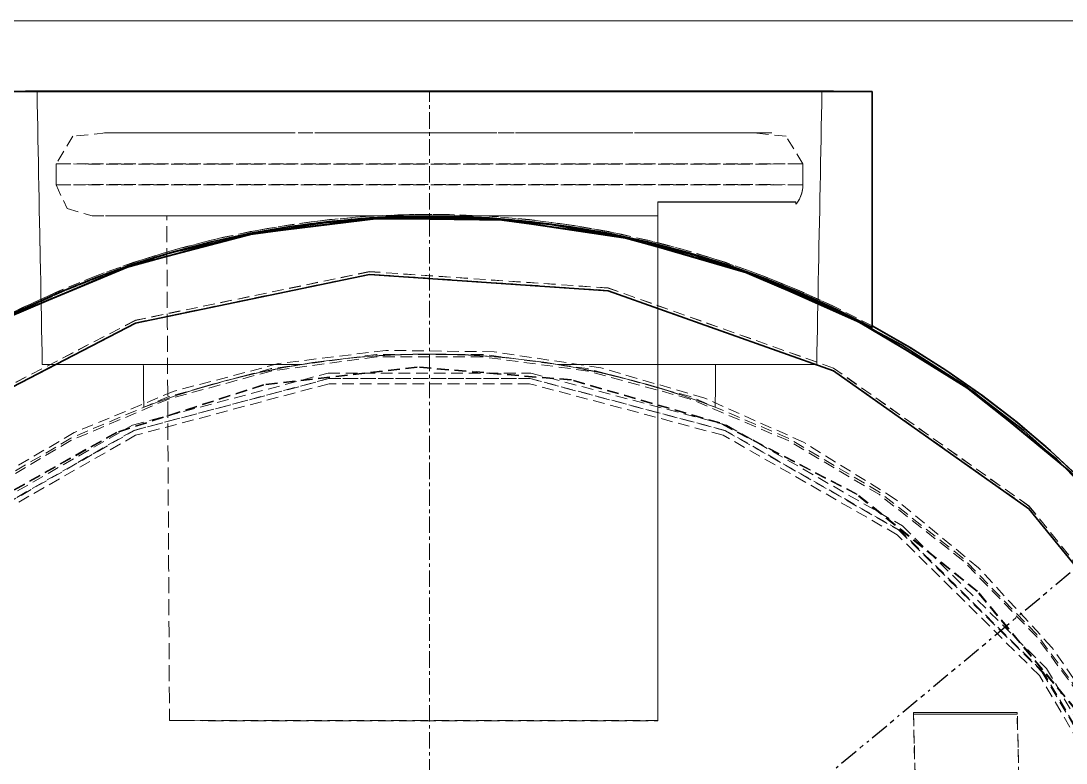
# Model space of a CAD drawing. Header units: millimetres. Extents: x 10 to 410, y 10 to 287.
# Drawn here: x 314.56 to 359.17, y 126.33 to 158 of the extents above; entities that cross this region are included whole.
import ezdxf

# ---------------------------------------------------------------- set-up
doc = ezdxf.new("R2010")
doc.units = ezdxf.units.MM
for name, pattern in [('CENTER', [1.15, 0.7, -0.15, 0.15, -0.15]), ('DASHDOT', [1.7, 0.8, -0.2, 0.2, -0.2, 0.1, -0.2]), ('DASHED', [0.75, 0.5, -0.25])]:
    doc.linetypes.add(name, pattern=pattern)
for name, color, linetype, lineweight in [('CENTER', 4, 'CENTER', 13), ('HARNESS', 5, 'DASHDOT', 25), ('HIDDEN', 8, 'DASHED', 18), ('NOTES', 7, 'CONTINUOUS', 18), ('VISIBLE', 7, 'CONTINUOUS', 35)]:
    doc.layers.add(name, color=color, linetype=linetype, lineweight=lineweight)

msp = doc.modelspace()

# ---------------------------------------------------------------- linework, layer by layer
at = {"layer": 'CENTER'}
msp.add_line((332, 66), (332, 155), dxfattribs=at)
at = {"layer": 'HARNESS'}
msp.add_lwpolyline([(270, 80), (290, 110), (330, 110), (360, 135), (394, 135)], dxfattribs=at)
at = {"layer": 'HIDDEN'}
for points in [[(315.474, 143.338), (315.465, 143.844), (315.455, 144.351), (315.445, 144.858), (315.436, 145.365), (315.426, 145.872), (315.416, 146.378), (315.407, 146.885), (315.397, 147.392), (315.387, 147.899), (315.378, 148.406), (315.368, 148.912), (315.358, 149.419), (315.349, 149.926), (315.339, 150.433), (315.329, 150.94), (315.32, 151.446), (315.31, 151.953), (315.3, 152.46), (315.291, 152.967), (315.281, 153.474), (315.272, 153.98), (315.262, 154.487), (315.252, 154.994)], [(348.525, 143.338), (348.535, 143.844), (348.544, 144.351), (348.554, 144.858), (348.564, 145.365), (348.573, 145.872), (348.583, 146.378), (348.593, 146.885), (348.602, 147.392), (348.612, 147.899), (348.622, 148.406), (348.631, 148.912), (348.641, 149.419), (348.651, 149.926), (348.66, 150.433), (348.67, 150.94), (348.68, 151.446), (348.689, 151.953), (348.699, 152.46), (348.709, 152.967), (348.718, 153.474), (348.728, 153.98), (348.738, 154.487), (348.747, 154.994)], [(348.525, 143.338), (348.535, 143.844), (348.544, 144.351), (348.554, 144.858), (348.564, 145.365), (348.573, 145.872), (348.583, 146.378), (348.593, 146.885), (348.602, 147.392), (348.612, 147.899), (348.622, 148.406), (348.631, 148.912), (348.641, 149.419), (348.651, 149.926), (348.66, 150.433), (348.67, 150.94), (348.68, 151.446), (348.689, 151.953), (348.699, 152.46), (348.709, 152.967), (348.718, 153.474), (348.728, 153.98), (348.738, 154.487), (348.747, 154.994)], [(347.935, 151.895), (347.216, 153.075), (345.787, 153.225), (344.334, 153.226), (342.882, 153.227), (341.429, 153.227), (339.976, 153.227), (338.523, 153.228), (337.07, 153.228), (335.617, 153.228), (334.164, 153.228), (332.712, 153.228), (331.259, 153.228), (329.806, 153.228), (328.353, 153.228), (326.9, 153.228), (325.447, 153.228), (323.995, 153.227), (322.542, 153.227), (321.089, 153.227), (319.636, 153.226), (318.183, 153.225), (316.783, 153.075), (316.064, 151.895)], [(346.607, 153.223), (344.018, 153.226), (341.429, 153.227), (338.841, 153.228), (336.252, 153.228), (333.663, 153.228), (331.074, 153.228), (328.485, 153.228), (325.896, 153.228), (323.307, 153.227), (320.719, 153.226), (318.13, 153.225), (319.333, 153.221), (321.621, 153.22), (324.273, 153.219), (327.695, 153.219), (329.633, 153.219), (331.773, 153.219), (334.177, 153.219), (336.994, 153.219), (340.878, 153.22), (343.375, 153.221), (345.016, 153.221), (346.607, 153.223)], [(347.935, 151.895), (346.549, 151.898), (345.164, 151.898), (343.778, 151.899), (342.392, 151.899), (341.007, 151.9), (339.621, 151.9), (338.235, 151.9), (336.85, 151.9), (335.464, 151.9), (334.078, 151.901), (332.693, 151.901), (331.307, 151.901), (329.921, 151.901), (328.536, 151.9), (327.15, 151.9), (325.764, 151.9), (324.378, 151.9), (322.993, 151.9), (321.607, 151.899), (320.221, 151.899), (318.836, 151.898), (317.45, 151.898), (316.064, 151.895)], [(316.064, 151.01), (316.064, 151.049), (316.064, 151.087), (316.064, 151.126), (316.064, 151.164), (316.064, 151.203), (316.064, 151.241), (316.064, 151.28), (316.064, 151.318), (316.064, 151.357), (316.064, 151.395), (316.064, 151.434), (316.064, 151.472), (316.064, 151.511), (316.064, 151.549), (316.064, 151.588), (316.064, 151.626), (316.064, 151.665), (316.064, 151.703), (316.064, 151.742), (316.064, 151.78), (316.064, 151.818), (316.064, 151.857), (316.064, 151.895)], [(316.064, 151.895), (317.45, 151.893), (318.836, 151.893), (320.221, 151.892), (321.607, 151.892), (322.993, 151.891), (324.378, 151.891), (325.764, 151.891), (327.15, 151.891), (328.536, 151.891), (329.921, 151.89), (331.307, 151.89), (332.693, 151.89), (334.078, 151.89), (335.464, 151.891), (336.85, 151.891), (338.235, 151.891), (339.621, 151.891), (341.007, 151.891), (342.392, 151.892), (343.778, 151.892), (345.164, 151.893), (346.549, 151.893), (347.935, 151.895)], [(347.935, 151.01), (347.935, 151.049), (347.935, 151.087), (347.935, 151.126), (347.935, 151.164), (347.935, 151.203), (347.935, 151.241), (347.935, 151.28), (347.935, 151.318), (347.935, 151.357), (347.935, 151.395), (347.935, 151.434), (347.935, 151.472), (347.935, 151.511), (347.935, 151.549), (347.935, 151.588), (347.935, 151.626), (347.935, 151.665), (347.935, 151.703), (347.935, 151.742), (347.935, 151.78), (347.935, 151.818), (347.935, 151.857), (347.935, 151.895)], [(347.935, 151.01), (347.935, 151.049), (347.935, 151.087), (347.935, 151.126), (347.935, 151.164), (347.935, 151.203), (347.935, 151.241), (347.935, 151.28), (347.935, 151.318), (347.935, 151.357), (347.935, 151.395), (347.935, 151.434), (347.935, 151.472), (347.935, 151.511), (347.935, 151.549), (347.935, 151.588), (347.935, 151.626), (347.935, 151.665), (347.935, 151.703), (347.935, 151.742), (347.935, 151.78), (347.935, 151.818), (347.935, 151.857), (347.935, 151.895)], [(347.935, 151.01), (346.549, 151.012), (345.164, 151.013), (343.778, 151.014), (342.392, 151.014), (341.007, 151.014), (339.621, 151.015), (338.235, 151.015), (336.85, 151.015), (335.464, 151.015), (334.078, 151.015), (332.693, 151.015), (331.307, 151.015), (329.921, 151.015), (328.536, 151.015), (327.15, 151.015), (325.764, 151.015), (324.378, 151.015), (322.993, 151.014), (321.607, 151.014), (320.221, 151.014), (318.836, 151.013), (317.45, 151.012), (316.064, 151.01)], [(316.064, 151.01), (316.531, 149.999), (317.605, 149.681), (318.754, 149.68), (319.903, 149.68), (321.052, 149.679), (322.202, 149.679), (323.351, 149.678), (324.5, 149.678), (325.649, 149.678), (326.798, 149.678), (327.948, 149.678), (329.097, 149.678), (330.246, 149.678), (331.395, 149.678), (332.544, 149.678), (333.694, 149.678), (334.843, 149.678), (335.992, 149.678), (337.141, 149.678), (338.29, 149.678), (339.439, 149.678), (340.589, 149.678), (341.738, 149.679)], [(316.064, 151.01), (317.45, 151.008), (318.836, 151.007), (320.221, 151.007), (321.607, 151.006), (322.993, 151.006), (324.378, 151.006), (325.764, 151.006), (327.15, 151.005), (328.536, 151.005), (329.921, 151.005), (331.307, 151.005), (332.693, 151.005), (334.078, 151.005), (335.464, 151.005), (336.85, 151.005), (338.235, 151.006), (339.621, 151.006), (341.007, 151.006), (342.392, 151.006), (343.778, 151.007), (345.164, 151.007), (346.549, 151.008), (347.935, 151.01)], [(347.935, 151.01), (347.934, 150.971), (347.933, 150.932), (347.93, 150.893), (347.926, 150.854), (347.921, 150.815), (347.914, 150.776), (347.907, 150.737), (347.898, 150.699), (347.888, 150.661), (347.877, 150.623), (347.865, 150.586), (347.852, 150.549), (347.838, 150.512), (347.823, 150.476), (347.807, 150.441), (347.789, 150.405), (347.771, 150.371), (347.751, 150.337), (347.731, 150.303), (347.71, 150.27), (347.687, 150.238), (347.664, 150.206), (347.64, 150.176)], [(347.64, 150.176), (347.663, 150.205), (347.686, 150.236), (347.707, 150.266), (347.728, 150.298), (347.748, 150.33), (347.766, 150.363), (347.784, 150.396), (347.801, 150.43), (347.817, 150.464), (347.832, 150.498), (347.846, 150.533), (347.859, 150.569), (347.872, 150.605), (347.883, 150.641), (347.893, 150.677), (347.901, 150.714), (347.909, 150.751), (347.916, 150.788), (347.922, 150.825), (347.927, 150.862), (347.93, 150.9), (347.933, 150.938), (347.935, 150.975)], [(347.935, 151.01), (347.935, 151.009), (347.935, 151.007), (347.935, 151.006), (347.935, 151.004), (347.935, 151.003), (347.935, 151.001), (347.935, 151), (347.935, 150.998), (347.935, 150.997), (347.935, 150.995), (347.935, 150.993), (347.935, 150.992), (347.935, 150.99), (347.935, 150.989), (347.935, 150.987), (347.935, 150.986), (347.935, 150.984), (347.935, 150.983), (347.935, 150.981), (347.935, 150.98), (347.935, 150.978), (347.935, 150.977), (347.935, 150.975)], [(341.738, 150.276), (341.995, 150.276), (342.251, 150.276), (342.508, 150.276), (342.764, 150.276), (343.021, 150.276), (343.278, 150.276), (343.534, 150.276), (343.791, 150.276), (344.047, 150.276), (344.304, 150.276), (344.561, 150.275), (344.817, 150.275), (345.074, 150.275), (345.33, 150.275), (345.587, 150.275), (345.844, 150.275), (346.1, 150.275), (346.357, 150.274), (346.613, 150.274), (346.87, 150.274), (347.127, 150.274), (347.383, 150.273), (347.64, 150.273)], [(341.738, 150.276), (341.738, 150.251), (341.738, 150.225), (341.738, 150.199), (341.738, 150.174), (341.738, 150.148), (341.738, 150.122), (341.738, 150.097), (341.738, 150.071), (341.738, 150.045), (341.738, 150.02), (341.738, 149.994), (341.738, 149.968), (341.738, 149.943), (341.738, 149.917), (341.738, 149.891), (341.738, 149.865), (341.738, 149.84), (341.738, 149.814), (341.738, 149.788), (341.738, 149.763), (341.738, 149.737), (341.738, 149.711), (341.738, 149.686)], [(341.738, 150.276), (341.738, 150.276), (341.738, 150.276), (341.738, 150.275), (341.738, 150.275), (341.738, 150.275), (341.738, 150.274), (341.738, 150.274), (341.738, 150.274), (341.738, 150.273), (341.738, 150.273), (341.738, 150.273), (341.738, 150.272), (341.738, 150.272), (341.738, 150.272), (341.738, 150.271), (341.738, 150.271), (341.738, 150.271), (341.738, 150.27), (341.738, 150.27), (341.738, 150.27), (341.738, 150.269), (341.738, 150.269), (341.738, 150.269)], [(347.64, 150.272), (347.383, 150.271), (347.127, 150.271), (346.87, 150.271), (346.613, 150.271), (346.357, 150.27), (346.1, 150.27), (345.844, 150.27), (345.587, 150.27), (345.33, 150.27), (345.074, 150.27), (344.817, 150.27), (344.561, 150.269), (344.304, 150.269), (344.047, 150.269), (343.791, 150.269), (343.534, 150.269), (343.277, 150.269), (343.021, 150.269), (342.764, 150.269), (342.508, 150.269), (342.251, 150.269), (341.994, 150.269), (341.738, 150.269)], [(341.738, 150.269), (341.738, 150.243), (341.738, 150.217), (341.738, 150.192), (341.738, 150.166), (341.738, 150.14), (341.738, 150.115), (341.738, 150.089), (341.738, 150.063), (341.738, 150.038), (341.738, 150.012), (341.738, 149.986), (341.738, 149.961), (341.738, 149.935), (341.738, 149.91), (341.738, 149.884), (341.738, 149.858), (341.738, 149.833), (341.738, 149.807), (341.738, 149.781), (341.738, 149.756), (341.738, 149.73), (341.738, 149.704), (341.738, 149.679)], [(347.64, 150.273), (347.64, 150.269), (347.64, 150.264), (347.64, 150.26), (347.64, 150.256), (347.64, 150.252), (347.64, 150.248), (347.64, 150.243), (347.64, 150.239), (347.64, 150.235), (347.64, 150.231), (347.64, 150.226), (347.64, 150.222), (347.64, 150.218), (347.64, 150.214), (347.64, 150.209), (347.64, 150.205), (347.64, 150.201), (347.64, 150.197), (347.64, 150.192), (347.64, 150.188), (347.64, 150.184), (347.64, 150.18), (347.64, 150.176)], [(347.64, 150.273), (347.64, 150.273), (347.64, 150.273), (347.64, 150.273), (347.64, 150.273), (347.64, 150.273), (347.64, 150.273), (347.64, 150.273), (347.64, 150.273), (347.64, 150.273), (347.64, 150.273), (347.64, 150.272), (347.64, 150.272), (347.64, 150.272), (347.64, 150.272), (347.64, 150.272), (347.64, 150.272), (347.64, 150.272), (347.64, 150.272), (347.64, 150.272), (347.64, 150.272), (347.64, 150.272), (347.64, 150.272), (347.64, 150.272)], [(347.64, 150.272), (347.64, 150.268), (347.64, 150.264), (347.64, 150.259), (347.64, 150.255), (347.64, 150.251), (347.64, 150.247), (347.64, 150.243), (347.64, 150.238), (347.64, 150.234), (347.64, 150.23), (347.64, 150.226), (347.64, 150.222), (347.64, 150.217), (347.64, 150.213), (347.64, 150.209), (347.64, 150.205), (347.64, 150.201), (347.64, 150.196), (347.64, 150.192), (347.64, 150.188), (347.64, 150.184), (347.64, 150.18), (347.64, 150.176)], [(350.886, 144.989), (349.189, 145.851), (347.453, 146.63), (345.682, 147.326), (343.88, 147.937), (342.051, 148.461), (340.198, 148.897), (338.327, 149.244), (336.442, 149.501), (334.546, 149.668), (332.645, 149.744), (330.742, 149.73), (328.842, 149.626), (326.949, 149.43), (325.068, 149.143), (323.202, 148.766), (321.357, 148.301), (319.536, 147.748), (317.744, 147.109), (315.984, 146.385), (314.26, 145.579), (312.577, 144.691), (310.938, 143.725), (309.347, 142.681)], [(350.886, 144.989), (349.362, 145.767), (347.807, 146.48), (346.222, 147.124), (344.611, 147.701), (342.977, 148.207), (341.323, 148.643), (339.651, 149.008), (337.965, 149.3), (336.269, 149.52), (334.564, 149.666), (332.855, 149.74), (331.144, 149.74), (329.435, 149.666), (327.73, 149.519), (326.034, 149.299), (324.348, 149.007), (322.676, 148.642), (321.022, 148.206), (319.388, 147.699), (317.777, 147.123), (316.192, 146.478), (314.637, 145.765), (313.113, 144.987)], [(350.886, 144.989), (349.362, 145.767), (347.807, 146.48), (346.222, 147.124), (344.611, 147.701), (342.977, 148.207), (341.323, 148.643), (339.651, 149.008), (337.965, 149.3), (336.269, 149.52), (334.564, 149.666), (332.855, 149.74), (331.144, 149.74), (329.435, 149.666), (327.73, 149.519), (326.034, 149.299), (324.348, 149.007), (322.676, 148.642), (321.022, 148.206), (319.388, 147.699), (317.777, 147.123), (316.192, 146.478), (314.637, 145.765), (313.113, 144.987)], [(350.886, 144.985), (349.362, 145.764), (347.807, 146.476), (346.222, 147.121), (344.611, 147.697), (342.977, 148.204), (341.323, 148.64), (339.651, 149.004), (337.965, 149.297), (336.269, 149.517), (334.564, 149.663), (332.855, 149.737), (331.144, 149.737), (329.435, 149.663), (327.73, 149.516), (326.034, 149.296), (324.348, 149.004), (322.676, 148.639), (321.022, 148.203), (319.388, 147.696), (317.777, 147.12), (316.192, 146.475), (314.637, 145.762), (313.113, 144.984)], [(350.886, 144.985), (349.362, 145.764), (347.807, 146.476), (346.222, 147.121), (344.611, 147.697), (342.977, 148.204), (341.323, 148.64), (339.651, 149.004), (337.965, 149.297), (336.269, 149.517), (334.564, 149.663), (332.855, 149.737), (331.144, 149.737), (329.435, 149.663), (327.73, 149.516), (326.034, 149.296), (324.348, 149.004), (322.676, 148.639), (321.022, 148.203), (319.388, 147.696), (317.777, 147.12), (316.192, 146.475), (314.637, 145.762), (313.113, 144.984)], [(350.886, 144.985), (349.362, 145.763), (347.807, 146.476), (346.222, 147.12), (344.611, 147.697), (342.977, 148.203), (341.323, 148.639), (339.651, 149.004), (337.965, 149.296), (336.269, 149.516), (334.564, 149.663), (332.855, 149.736), (331.144, 149.736), (329.435, 149.662), (327.73, 149.515), (326.034, 149.296), (324.348, 149.003), (322.676, 148.638), (321.022, 148.202), (319.388, 147.696), (317.777, 147.119), (316.192, 146.474), (314.637, 145.762), (313.113, 144.983)], [(350.886, 144.921), (349.363, 145.702), (347.808, 146.415), (346.223, 147.061), (344.613, 147.637), (342.978, 148.145), (341.324, 148.581), (339.652, 148.946), (337.966, 149.239), (336.269, 149.459), (334.565, 149.606), (332.855, 149.679), (331.144, 149.679), (329.435, 149.606), (327.73, 149.459), (326.033, 149.239), (324.347, 148.946), (322.676, 148.581), (321.021, 148.144), (319.387, 147.637), (317.776, 147.06), (316.191, 146.415), (314.636, 145.701), (313.113, 144.921)], [(341.738, 149.686), (339.595, 149.686), (337.453, 149.687), (335.31, 149.687), (333.167, 149.687), (331.025, 149.687), (328.882, 149.687), (326.739, 149.687), (324.597, 149.686), (322.454, 149.686), (320.311, 149.685), (318.169, 149.684), (318.907, 149.68), (320.758, 149.679), (323.377, 149.678), (325.084, 149.678), (327.02, 149.678), (329.233, 149.678), (331.825, 149.678), (334.461, 149.678), (336.142, 149.678), (337.897, 149.678), (339.747, 149.678), (341.738, 149.679)], [(341.738, 149.684), (340.827, 149.684), (339.916, 149.685), (339.005, 149.685), (338.094, 149.685), (337.183, 149.685), (336.272, 149.686), (335.361, 149.686), (334.45, 149.686), (333.539, 149.686), (332.628, 149.686), (331.717, 149.686), (330.807, 149.686), (329.896, 149.686), (328.985, 149.686), (328.074, 149.686), (327.163, 149.685), (326.252, 149.685), (325.341, 149.685), (324.43, 149.685), (323.519, 149.685), (322.608, 149.684), (321.697, 149.684), (320.786, 149.682)], [(320.786, 149.682), (321.697, 149.681), (322.608, 149.68), (323.519, 149.68), (324.43, 149.68), (325.341, 149.679), (326.252, 149.679), (327.163, 149.679), (328.074, 149.679), (328.985, 149.679), (329.896, 149.679), (330.806, 149.679), (331.717, 149.679), (332.628, 149.679), (333.539, 149.679), (334.45, 149.679), (335.361, 149.679), (336.272, 149.679), (337.183, 149.679), (338.094, 149.679), (339.005, 149.679), (339.916, 149.68), (340.827, 149.68), (341.738, 149.68)], [(320.904, 128.14), (320.899, 129.077), (320.894, 130.013), (320.889, 130.95), (320.884, 131.887), (320.878, 132.823), (320.873, 133.76), (320.868, 134.696), (320.863, 135.633), (320.858, 136.57), (320.853, 137.506), (320.848, 138.443), (320.842, 139.379), (320.837, 140.316), (320.832, 141.253), (320.827, 142.189), (320.822, 143.126), (320.817, 144.063), (320.812, 144.999), (320.807, 145.936), (320.801, 146.872), (320.796, 147.809), (320.791, 148.746), (320.786, 149.682)], [(341.738, 149.684), (341.738, 149.684), (341.738, 149.684), (341.738, 149.684), (341.738, 149.684), (341.738, 149.684), (341.738, 149.684), (341.738, 149.685), (341.738, 149.685), (341.738, 149.685), (341.738, 149.685), (341.738, 149.685), (341.738, 149.685), (341.738, 149.685), (341.738, 149.685), (341.738, 149.685), (341.738, 149.685), (341.738, 149.685), (341.738, 149.685), (341.738, 149.685), (341.738, 149.685), (341.738, 149.686), (341.738, 149.686), (341.738, 149.686)], [(341.738, 128.142), (341.738, 129.078), (341.738, 130.015), (341.738, 130.952), (341.738, 131.888), (341.738, 132.825), (341.738, 133.762), (341.738, 134.698), (341.738, 135.635), (341.738, 136.571), (341.738, 137.508), (341.738, 138.445), (341.738, 139.381), (341.738, 140.318), (341.738, 141.254), (341.738, 142.191), (341.738, 143.128), (341.738, 144.064), (341.738, 145.001), (341.738, 145.938), (341.738, 146.874), (341.738, 147.811), (341.738, 148.747), (341.738, 149.684)], [(341.738, 149.68), (341.738, 148.744), (341.738, 147.807), (341.738, 146.871), (341.738, 145.934), (341.738, 144.997), (341.738, 144.061), (341.738, 143.124), (341.738, 142.188), (341.738, 141.251), (341.738, 140.314), (341.738, 139.378), (341.738, 138.441), (341.738, 137.505), (341.738, 136.568), (341.738, 135.631), (341.738, 134.695), (341.738, 133.758), (341.738, 132.821), (341.738, 131.885), (341.738, 130.948), (341.738, 130.012), (341.738, 129.075), (341.738, 128.138)], [(341.738, 149.679), (341.738, 149.679), (341.738, 149.679), (341.738, 149.679), (341.738, 149.679), (341.738, 149.679), (341.738, 149.679), (341.738, 149.679), (341.738, 149.679), (341.738, 149.679), (341.738, 149.68), (341.738, 149.68), (341.738, 149.68), (341.738, 149.68), (341.738, 149.68), (341.738, 149.68), (341.738, 149.68), (341.738, 149.68), (341.738, 149.68), (341.738, 149.68), (341.738, 149.68), (341.738, 149.68), (341.738, 149.68), (341.738, 149.68)], [(321.356, 148.193), (320.799, 148.034), (320.245, 147.867), (319.692, 147.692), (319.143, 147.509), (318.596, 147.318), (318.052, 147.119), (317.511, 146.912), (316.973, 146.697), (316.438, 146.475), (315.906, 146.245), (315.378, 146.007), (314.853, 145.761), (314.332, 145.508), (313.815, 145.248), (313.301, 144.98), (312.792, 144.704), (312.286, 144.421), (311.785, 144.131), (311.288, 143.834), (310.795, 143.529), (310.307, 143.217), (309.823, 142.899), (309.344, 142.573)], [(369.479, 109.912), (368.089, 120.023), (364.023, 129.384), (357.582, 137.301), (349.244, 143.187), (339.626, 146.605), (329.444, 147.302), (319.451, 145.225), (310.389, 140.529), (302.93, 133.563), (297.627, 124.843), (294.873, 115.015), (294.873, 104.808), (297.627, 94.981), (302.93, 86.26), (310.389, 79.294), (319.451, 74.598), (329.444, 72.522), (339.626, 73.218), (349.244, 76.636), (357.582, 82.522), (364.023, 90.439), (368.089, 99.8), (369.479, 109.912)], [(369.479, 109.907), (368.089, 120.018), (364.023, 129.38), (357.582, 137.297), (349.243, 143.183), (339.626, 146.6), (329.444, 147.297), (319.451, 145.22), (310.389, 140.525), (302.93, 133.558), (297.627, 124.838), (294.873, 115.01), (294.873, 104.804), (297.627, 94.976), (302.93, 86.255), (310.389, 79.289), (319.451, 74.593), (329.444, 72.517), (339.626, 73.213), (349.243, 76.631), (357.582, 82.517), (364.023, 90.434), (368.089, 99.796), (369.479, 109.907)], [(369.476, 109.804), (368.086, 119.915), (364.02, 129.276), (357.579, 137.194), (349.241, 143.079), (339.624, 146.497), (329.441, 147.194), (319.448, 145.117), (310.386, 140.422), (302.927, 133.455), (297.624, 124.735), (294.87, 114.907), (294.87, 104.701), (297.624, 94.873), (302.927, 86.152), (310.386, 79.186), (319.448, 74.49), (329.441, 72.414), (339.624, 73.11), (349.241, 76.528), (357.579, 82.414), (364.02, 90.331), (368.086, 99.692), (369.476, 109.804)], [(366.085, 109.907), (365.773, 114.509), (364.842, 119.027), (363.31, 123.378), (361.204, 127.483), (358.563, 131.265), (355.436, 134.656), (351.879, 137.594), (347.958, 140.024), (343.745, 141.903), (339.317, 143.196), (334.755, 143.879), (330.142, 143.94), (325.563, 143.377), (321.103, 142.201), (316.842, 140.433), (312.858, 138.107), (309.226, 135.263), (306.01, 131.956), (303.271, 128.244), (301.058, 124.197), (299.412, 119.887), (298.362, 115.395), (297.929, 110.802)], [(366.085, 109.907), (365.773, 114.509), (364.842, 119.027), (363.31, 123.378), (361.204, 127.483), (358.563, 131.265), (355.436, 134.656), (351.879, 137.594), (347.958, 140.024), (343.745, 141.903), (339.317, 143.196), (334.755, 143.879), (330.142, 143.94), (325.563, 143.377), (321.103, 142.201), (316.842, 140.433), (312.858, 138.107), (309.226, 135.264), (306.01, 131.956), (303.271, 128.244), (301.058, 124.197), (299.412, 119.887), (298.362, 115.395), (297.929, 110.802)], [(365.916, 110.944), (365.461, 115.454), (364.41, 119.864), (362.78, 124.093), (360.601, 128.068), (357.912, 131.717), (354.76, 134.975), (351.203, 137.784), (347.302, 140.093), (343.129, 141.863), (338.757, 143.06), (334.265, 143.664), (329.732, 143.664), (325.24, 143.06), (320.868, 141.863), (316.695, 140.093), (312.795, 137.784), (309.237, 134.975), (306.086, 131.717), (303.396, 128.068), (301.218, 124.093), (299.588, 119.864), (298.536, 115.454), (298.082, 110.944)], [(365.918, 111.048), (365.464, 115.558), (364.412, 119.967), (362.782, 124.196), (360.604, 128.171), (357.914, 131.82), (354.763, 135.078), (351.205, 137.887), (347.305, 140.197), (343.132, 141.966), (338.76, 143.163), (334.268, 143.767), (329.735, 143.767), (325.243, 143.163), (320.871, 141.966), (316.698, 140.197), (312.797, 137.887), (309.24, 135.078), (306.088, 131.82), (303.399, 128.171), (301.22, 124.196), (299.59, 119.967), (298.539, 115.558), (298.084, 111.048)], [(326.536, 143.333), (327.008, 143.406), (327.48, 143.473), (327.954, 143.533), (328.428, 143.587), (328.902, 143.634), (329.378, 143.674), (329.854, 143.707), (330.33, 143.734), (330.807, 143.754), (331.284, 143.768), (331.761, 143.774), (332.238, 143.774), (332.715, 143.768), (333.192, 143.754), (333.669, 143.734), (334.145, 143.707), (334.621, 143.674), (335.097, 143.634), (335.572, 143.587), (336.046, 143.533), (336.519, 143.473), (336.991, 143.406), (337.463, 143.333)], [(337.463, 143.343), (336.992, 143.416), (336.519, 143.483), (336.046, 143.543), (335.572, 143.597), (335.097, 143.644), (334.622, 143.684), (334.146, 143.718), (333.669, 143.744), (333.192, 143.765), (332.716, 143.778), (332.238, 143.785), (331.761, 143.785), (331.284, 143.778), (330.807, 143.765), (330.33, 143.744), (329.854, 143.718), (329.378, 143.684), (328.903, 143.644), (328.428, 143.597), (327.954, 143.543), (327.48, 143.483), (327.008, 143.416), (326.537, 143.343)], [(365.341, 109.907), (364.688, 116.476), (362.753, 122.787), (359.613, 128.593), (355.39, 133.667), (350.25, 137.809), (344.395, 140.858), (338.054, 142.693), (331.476, 143.243), (324.918, 142.486), (318.638, 140.452), (312.882, 137.22), (307.876, 132.918), (303.815, 127.714), (300.859, 121.811), (299.124, 115.442), (298.678, 108.856), (299.538, 102.311), (301.671, 96.064), (304.993, 90.36), (309.373, 85.422), (314.641, 81.443), (320.589, 78.581), (326.985, 76.946)], [(365.312, 109.906), (364.659, 116.469), (362.726, 122.775), (359.589, 128.576), (355.37, 133.645), (350.235, 137.784), (344.385, 140.829), (338.05, 142.663), (331.478, 143.213), (324.926, 142.457), (318.652, 140.425), (312.901, 137.197), (307.899, 132.899), (303.841, 127.7), (300.888, 121.803), (299.154, 115.44), (298.707, 108.86), (299.566, 102.321), (301.696, 96.079), (305.014, 90.38), (309.39, 85.445), (314.653, 81.47), (320.595, 78.609), (326.985, 76.976)], [(326.537, 143.343), (326.056, 143.343), (325.575, 143.342), (325.094, 143.342), (324.613, 143.342), (324.132, 143.342), (323.651, 143.342), (323.17, 143.342), (322.689, 143.342), (322.208, 143.342), (321.727, 143.342), (321.246, 143.342), (320.765, 143.342), (320.284, 143.341), (319.803, 143.341), (319.322, 143.341), (318.841, 143.341), (318.36, 143.341), (317.879, 143.34), (317.398, 143.34), (316.917, 143.34), (316.436, 143.339), (315.955, 143.339), (315.474, 143.338)], [(315.474, 143.338), (315.955, 143.336), (316.436, 143.336), (316.917, 143.335), (317.398, 143.335), (317.879, 143.335), (318.36, 143.335), (318.841, 143.334), (319.322, 143.334), (319.803, 143.334), (320.284, 143.334), (320.765, 143.334), (321.246, 143.334), (321.727, 143.334), (322.208, 143.333), (322.689, 143.333), (323.17, 143.333), (323.651, 143.333), (324.131, 143.333), (324.612, 143.333), (325.093, 143.333), (325.574, 143.333), (326.055, 143.333), (326.536, 143.333)], [(326.537, 143.341), (326.243, 143.341), (325.95, 143.341), (325.656, 143.341), (325.363, 143.341), (325.069, 143.341), (324.776, 143.341), (324.482, 143.341), (324.189, 143.341), (323.895, 143.341), (323.602, 143.34), (323.309, 143.34), (323.015, 143.34), (322.722, 143.34), (322.428, 143.34), (322.135, 143.34), (321.841, 143.34), (321.548, 143.34), (321.254, 143.339), (320.961, 143.339), (320.667, 143.339), (320.374, 143.339), (320.081, 143.338), (319.787, 143.338)], [(319.787, 143.338), (320.081, 143.337), (320.374, 143.336), (320.667, 143.336), (320.961, 143.336), (321.254, 143.336), (321.548, 143.336), (321.841, 143.335), (322.135, 143.335), (322.428, 143.335), (322.722, 143.335), (323.015, 143.335), (323.308, 143.335), (323.602, 143.335), (323.895, 143.335), (324.189, 143.335), (324.482, 143.335), (324.776, 143.335), (325.069, 143.334), (325.363, 143.334), (325.656, 143.334), (325.949, 143.334), (326.243, 143.334), (326.536, 143.334)], [(319.805, 141.514), (319.805, 141.593), (319.804, 141.672), (319.803, 141.752), (319.802, 141.831), (319.801, 141.91), (319.801, 141.99), (319.8, 142.069), (319.799, 142.148), (319.798, 142.227), (319.797, 142.307), (319.797, 142.386), (319.796, 142.465), (319.795, 142.545), (319.794, 142.624), (319.793, 142.703), (319.793, 142.783), (319.792, 142.862), (319.791, 142.941), (319.79, 143.02), (319.789, 143.1), (319.789, 143.179), (319.788, 143.258), (319.787, 143.338)], [(326.537, 143.341), (326.237, 143.291), (325.938, 143.238), (325.639, 143.182), (325.341, 143.124), (325.043, 143.063), (324.746, 142.999), (324.45, 142.933), (324.154, 142.864), (323.859, 142.792), (323.564, 142.718), (323.27, 142.641), (322.977, 142.561), (322.685, 142.479), (322.393, 142.395), (322.102, 142.307), (321.812, 142.217), (321.522, 142.124), (321.234, 142.029), (320.946, 141.931), (320.66, 141.831), (320.374, 141.728), (320.089, 141.622), (319.805, 141.514)], [(319.805, 141.514), (320.09, 141.621), (320.374, 141.726), (320.66, 141.828), (320.947, 141.928), (321.235, 142.026), (321.523, 142.121), (321.813, 142.213), (322.103, 142.303), (322.394, 142.39), (322.685, 142.475), (322.978, 142.556), (323.271, 142.636), (323.565, 142.713), (323.859, 142.787), (324.154, 142.858), (324.45, 142.927), (324.747, 142.993), (325.044, 143.057), (325.341, 143.117), (325.639, 143.176), (325.938, 143.231), (326.237, 143.284), (326.536, 143.334)], [(326.536, 143.334), (326.536, 143.334), (326.536, 143.334), (326.536, 143.334), (326.536, 143.334), (326.536, 143.334), (326.536, 143.334), (326.536, 143.334), (326.536, 143.334), (326.536, 143.334), (326.536, 143.334), (326.536, 143.333), (326.536, 143.333), (326.536, 143.333), (326.536, 143.333), (326.536, 143.333), (326.536, 143.333), (326.536, 143.333), (326.536, 143.333), (326.536, 143.333), (326.536, 143.333), (326.536, 143.333), (326.536, 143.333), (326.536, 143.333)], [(326.537, 143.343), (326.537, 143.343), (326.537, 143.342), (326.537, 143.342), (326.537, 143.342), (326.537, 143.342), (326.537, 143.342), (326.537, 143.342), (326.537, 143.342), (326.537, 143.342), (326.537, 143.342), (326.537, 143.342), (326.537, 143.342), (326.537, 143.342), (326.537, 143.342), (326.537, 143.342), (326.537, 143.342), (326.537, 143.342), (326.537, 143.341), (326.537, 143.341), (326.537, 143.341), (326.537, 143.341), (326.537, 143.341), (326.537, 143.341)], [(337.463, 143.343), (337.463, 143.343), (337.463, 143.342), (337.463, 143.342), (337.463, 143.342), (337.463, 143.342), (337.463, 143.342), (337.463, 143.342), (337.463, 143.342), (337.463, 143.342), (337.463, 143.342), (337.463, 143.342), (337.463, 143.342), (337.463, 143.342), (337.463, 143.342), (337.463, 143.342), (337.463, 143.342), (337.463, 143.342), (337.463, 143.341), (337.463, 143.341), (337.463, 143.341), (337.463, 143.341), (337.463, 143.341), (337.463, 143.341)], [(348.525, 143.338), (348.044, 143.339), (347.563, 143.339), (347.082, 143.34), (346.601, 143.34), (346.12, 143.34), (345.639, 143.341), (345.158, 143.341), (344.678, 143.341), (344.197, 143.341), (343.716, 143.341), (343.235, 143.342), (342.754, 143.342), (342.273, 143.342), (341.792, 143.342), (341.311, 143.342), (340.83, 143.342), (340.349, 143.342), (339.868, 143.342), (339.387, 143.342), (338.906, 143.342), (338.425, 143.342), (337.944, 143.343), (337.463, 143.343)], [(344.194, 141.514), (343.91, 141.622), (343.626, 141.728), (343.34, 141.831), (343.053, 141.931), (342.765, 142.029), (342.477, 142.124), (342.188, 142.217), (341.898, 142.307), (341.607, 142.395), (341.315, 142.479), (341.022, 142.562), (340.729, 142.641), (340.435, 142.718), (340.141, 142.792), (339.846, 142.864), (339.55, 142.933), (339.253, 142.999), (338.956, 143.063), (338.659, 143.124), (338.36, 143.182), (338.062, 143.238), (337.763, 143.291), (337.463, 143.341)], [(344.212, 143.338), (343.919, 143.338), (343.625, 143.339), (343.332, 143.339), (343.039, 143.339), (342.745, 143.339), (342.452, 143.34), (342.158, 143.34), (341.865, 143.34), (341.571, 143.34), (341.278, 143.34), (340.984, 143.34), (340.691, 143.34), (340.398, 143.34), (340.104, 143.341), (339.811, 143.341), (339.517, 143.341), (339.224, 143.341), (338.93, 143.341), (338.637, 143.341), (338.343, 143.341), (338.05, 143.341), (337.757, 143.341), (337.463, 143.341)], [(337.463, 143.334), (337.756, 143.334), (338.05, 143.334), (338.343, 143.334), (338.637, 143.334), (338.93, 143.334), (339.224, 143.335), (339.517, 143.335), (339.811, 143.335), (340.104, 143.335), (340.397, 143.335), (340.691, 143.335), (340.984, 143.335), (341.278, 143.335), (341.571, 143.335), (341.865, 143.335), (342.158, 143.335), (342.452, 143.336), (342.745, 143.336), (343.039, 143.336), (343.332, 143.336), (343.625, 143.336), (343.919, 143.337), (344.212, 143.338)], [(337.463, 143.333), (337.944, 143.333), (338.425, 143.333), (338.906, 143.333), (339.387, 143.333), (339.868, 143.333), (340.349, 143.333), (340.83, 143.333), (341.311, 143.333), (341.792, 143.333), (342.273, 143.334), (342.754, 143.334), (343.235, 143.334), (343.715, 143.334), (344.196, 143.334), (344.677, 143.334), (345.158, 143.334), (345.639, 143.335), (346.12, 143.335), (346.601, 143.335), (347.082, 143.335), (347.563, 143.336), (348.044, 143.336), (348.525, 143.338)], [(337.463, 143.334), (337.463, 143.334), (337.463, 143.334), (337.463, 143.334), (337.463, 143.334), (337.463, 143.334), (337.463, 143.334), (337.463, 143.334), (337.463, 143.334), (337.463, 143.334), (337.463, 143.334), (337.463, 143.333), (337.463, 143.333), (337.463, 143.333), (337.463, 143.333), (337.463, 143.333), (337.463, 143.333), (337.463, 143.333), (337.463, 143.333), (337.463, 143.333), (337.463, 143.333), (337.463, 143.333), (337.463, 143.333), (337.463, 143.333)], [(337.463, 143.334), (337.762, 143.284), (338.062, 143.231), (338.36, 143.176), (338.658, 143.117), (338.956, 143.057), (339.253, 142.993), (339.549, 142.927), (339.845, 142.858), (340.14, 142.787), (340.435, 142.713), (340.728, 142.636), (341.022, 142.556), (341.314, 142.475), (341.606, 142.39), (341.897, 142.303), (342.187, 142.213), (342.476, 142.121), (342.765, 142.026), (343.052, 141.928), (343.339, 141.828), (343.625, 141.726), (343.91, 141.621), (344.194, 141.514)], [(344.194, 141.514), (344.195, 141.593), (344.196, 141.672), (344.196, 141.752), (344.197, 141.831), (344.198, 141.91), (344.199, 141.99), (344.2, 142.069), (344.2, 142.148), (344.201, 142.227), (344.202, 142.307), (344.203, 142.386), (344.204, 142.465), (344.204, 142.545), (344.205, 142.624), (344.206, 142.703), (344.207, 142.783), (344.208, 142.862), (344.208, 142.941), (344.209, 143.02), (344.21, 143.1), (344.211, 143.179), (344.212, 143.258), (344.212, 143.338)], [(326.985, 76.94), (318.677, 79.339), (311.265, 83.793), (305.247, 90.003), (301.029, 97.551), (298.893, 105.931), (298.984, 114.577), (301.295, 122.91), (305.671, 130.368), (311.817, 136.451), (319.321, 140.748), (327.678, 142.971), (336.325, 142.971), (344.681, 140.748), (352.185, 136.451), (358.332, 130.368), (362.708, 122.91), (365.019, 114.577), (365.109, 105.931), (362.974, 97.551), (358.755, 90.003), (352.738, 83.793), (345.326, 79.339), (337.018, 76.94)], [(337.016, 77.001), (345.283, 79.393), (352.658, 83.831), (358.645, 90.015), (362.84, 97.53), (364.962, 105.872), (364.869, 114.478), (362.566, 122.771), (358.209, 130.194), (352.09, 136.247), (344.62, 140.524), (336.303, 142.736), (327.696, 142.736), (319.378, 140.524), (311.908, 136.247), (305.789, 130.194), (301.432, 122.771), (299.129, 114.478), (299.036, 105.872), (301.158, 97.53), (305.353, 90.015), (311.34, 83.831), (318.715, 79.393), (326.982, 77.001)], [(326.985, 77.175), (318.741, 79.565), (311.388, 83.992), (305.421, 90.161), (301.239, 97.657), (299.125, 105.975), (299.22, 114.557), (301.518, 122.827), (305.864, 130.228), (311.966, 136.264), (319.415, 140.528), (327.71, 142.734), (336.293, 142.734), (344.587, 140.528), (352.036, 136.264), (358.139, 130.228), (362.485, 122.827), (364.782, 114.557), (364.877, 105.975), (362.763, 97.657), (358.582, 90.161), (352.614, 83.992), (345.262, 79.565), (337.018, 77.175)], [(337.015, 77.196), (345.227, 79.58), (352.55, 83.995), (358.492, 90.143), (362.655, 97.612), (364.759, 105.9), (364.662, 114.45), (362.371, 122.688), (358.039, 130.061), (351.959, 136.073), (344.538, 140.32), (336.274, 142.517), (327.723, 142.517), (319.46, 140.32), (312.038, 136.073), (305.958, 130.061), (301.627, 122.688), (299.336, 114.45), (299.239, 105.9), (301.342, 97.612), (305.505, 90.143), (311.447, 83.995), (318.77, 79.58), (326.982, 77.196)], [(352.658, 128.494), (352.658, 128.491), (352.658, 128.487), (352.658, 128.483), (352.658, 128.48), (352.658, 128.476), (352.658, 128.472), (352.657, 128.469), (352.657, 128.465), (352.657, 128.461), (352.657, 128.458), (352.657, 128.454), (352.657, 128.45), (352.657, 128.447), (352.657, 128.443), (352.657, 128.439), (352.657, 128.436), (352.656, 128.432), (352.656, 128.428), (352.656, 128.425), (352.656, 128.421), (352.656, 128.417), (352.656, 128.414), (352.656, 128.41)], [(352.658, 128.494), (352.692, 127.083), (352.725, 125.672), (352.759, 124.26), (352.793, 122.849), (352.826, 121.438), (352.86, 120.026), (352.893, 118.615), (352.927, 117.204), (352.961, 115.792), (352.994, 114.381), (353.028, 112.97), (353.061, 111.558), (353.095, 110.147), (353.129, 108.736), (353.162, 107.324), (353.196, 105.913), (353.229, 104.502), (353.263, 103.09), (353.297, 101.679), (353.33, 100.268), (353.364, 98.856), (353.397, 97.445), (353.431, 96.034)], [(357.085, 128.494), (356.892, 128.494), (356.7, 128.494), (356.507, 128.494), (356.315, 128.494), (356.122, 128.494), (355.93, 128.494), (355.737, 128.494), (355.545, 128.494), (355.352, 128.494), (355.16, 128.494), (354.968, 128.494), (354.775, 128.494), (354.583, 128.494), (354.39, 128.494), (354.198, 128.494), (354.005, 128.494), (353.813, 128.494), (353.62, 128.494), (353.428, 128.494), (353.235, 128.494), (353.043, 128.494), (352.851, 128.494), (352.658, 128.494)], [(357.085, 128.494), (357.084, 128.491), (357.084, 128.487), (357.084, 128.483), (357.084, 128.48), (357.084, 128.476), (357.084, 128.472), (357.084, 128.469), (357.084, 128.465), (357.084, 128.461), (357.084, 128.458), (357.083, 128.454), (357.083, 128.45), (357.083, 128.447), (357.083, 128.443), (357.083, 128.439), (357.083, 128.436), (357.083, 128.432), (357.083, 128.428), (357.083, 128.425), (357.083, 128.421), (357.083, 128.417), (357.082, 128.414), (357.082, 128.41)], [(357.857, 96.034), (357.824, 97.445), (357.79, 98.856), (357.757, 100.268), (357.723, 101.679), (357.689, 103.09), (357.656, 104.502), (357.622, 105.913), (357.589, 107.324), (357.555, 108.736), (357.521, 110.147), (357.488, 111.558), (357.454, 112.97), (357.421, 114.381), (357.387, 115.792), (357.353, 117.204), (357.32, 118.615), (357.286, 120.026), (357.253, 121.438), (357.219, 122.849), (357.185, 124.26), (357.152, 125.672), (357.118, 127.083), (357.085, 128.494)], [(341.738, 128.142), (340.832, 128.142), (339.926, 128.143), (339.021, 128.143), (338.115, 128.143), (337.209, 128.143), (336.303, 128.143), (335.397, 128.143), (334.491, 128.144), (333.586, 128.144), (332.68, 128.144), (331.774, 128.144), (330.868, 128.144), (329.962, 128.144), (329.056, 128.144), (328.151, 128.143), (327.245, 128.143), (326.339, 128.143), (325.433, 128.143), (324.527, 128.143), (323.622, 128.142), (322.716, 128.142), (321.81, 128.142), (320.904, 128.14)], [(320.904, 128.14), (321.81, 128.139), (322.716, 128.138), (323.621, 128.138), (324.527, 128.138), (325.433, 128.137), (326.339, 128.137), (327.245, 128.137), (328.151, 128.137), (329.056, 128.137), (329.962, 128.137), (330.868, 128.137), (331.774, 128.137), (332.68, 128.137), (333.586, 128.137), (334.491, 128.137), (335.397, 128.137), (336.303, 128.137), (337.209, 128.137), (338.115, 128.137), (339.02, 128.137), (339.926, 128.138), (340.832, 128.138), (341.738, 128.138)], [(341.738, 128.138), (341.738, 128.139), (341.738, 128.139), (341.738, 128.139), (341.738, 128.139), (341.738, 128.139), (341.738, 128.139), (341.738, 128.139), (341.738, 128.14), (341.738, 128.14), (341.738, 128.14), (341.738, 128.14), (341.738, 128.14), (341.738, 128.14), (341.738, 128.14), (341.738, 128.141), (341.738, 128.141), (341.738, 128.141), (341.738, 128.141), (341.738, 128.141), (341.738, 128.141), (341.738, 128.142), (341.738, 128.142), (341.738, 128.142)], [(352.656, 128.41), (352.689, 126.999), (352.723, 125.587), (352.757, 124.176), (352.79, 122.765), (352.824, 121.353), (352.857, 119.942), (352.891, 118.531), (352.925, 117.119), (352.958, 115.708), (352.992, 114.297), (353.026, 112.885), (353.059, 111.474), (353.093, 110.063), (353.126, 108.651), (353.16, 107.24), (353.194, 105.829), (353.227, 104.417), (353.261, 103.006), (353.294, 101.595), (353.328, 100.183), (353.362, 98.772), (353.395, 97.361), (353.429, 95.949)], [(357.082, 128.41), (356.89, 128.41), (356.697, 128.41), (356.505, 128.41), (356.313, 128.41), (356.12, 128.41), (355.928, 128.41), (355.735, 128.41), (355.543, 128.41), (355.35, 128.41), (355.158, 128.41), (354.965, 128.41), (354.773, 128.41), (354.58, 128.41), (354.388, 128.41), (354.196, 128.41), (354.003, 128.41), (353.811, 128.41), (353.618, 128.41), (353.426, 128.41), (353.233, 128.41), (353.041, 128.41), (352.848, 128.41), (352.656, 128.41)], [(357.855, 95.949), (357.822, 97.361), (357.788, 98.772), (357.754, 100.183), (357.721, 101.595), (357.687, 103.006), (357.654, 104.417), (357.62, 105.829), (357.586, 107.24), (357.553, 108.651), (357.519, 110.063), (357.486, 111.474), (357.452, 112.885), (357.418, 114.297), (357.385, 115.708), (357.351, 117.119), (357.318, 118.531), (357.284, 119.942), (357.25, 121.353), (357.217, 122.765), (357.183, 124.176), (357.15, 125.587), (357.116, 126.999), (357.082, 128.41)]]:
    msp.add_lwpolyline(points, dxfattribs=at)
at = {"layer": 'NOTES'}
msp.add_lwpolyline([(258, 63), (406, 63), (406, 158), (258, 158)], close=True, dxfattribs=at)
at = {"layer": 'VISIBLE'}
for points in [[(350.886, 154.994), (349.244, 154.996), (347.601, 154.997), (345.959, 154.998), (344.317, 154.999), (342.675, 154.999), (341.032, 154.999), (339.39, 155), (337.748, 155), (336.105, 155), (334.463, 155), (332.821, 155), (331.179, 155), (329.536, 155), (327.894, 155), (326.252, 155), (324.609, 155), (322.967, 154.999), (321.325, 154.999), (319.683, 154.999), (318.04, 154.998), (316.398, 154.997), (314.756, 154.996), (313.113, 154.994)], [(313.113, 154.994), (314.756, 154.992), (316.398, 154.991), (318.04, 154.99), (319.683, 154.989), (321.325, 154.989), (322.967, 154.989), (324.609, 154.988), (326.252, 154.988), (327.894, 154.988), (329.536, 154.988), (331.179, 154.988), (332.821, 154.988), (334.463, 154.988), (336.105, 154.988), (337.748, 154.988), (339.39, 154.988), (341.032, 154.989), (342.675, 154.989), (344.317, 154.989), (345.959, 154.99), (347.601, 154.991), (349.244, 154.992), (350.886, 154.994)], [(348.747, 154.994), (347.291, 154.996), (345.835, 154.997), (344.378, 154.998), (342.922, 154.998), (341.466, 154.998), (340.009, 154.999), (338.553, 154.999), (337.097, 154.999), (335.64, 154.999), (334.184, 154.999), (332.728, 154.999), (331.272, 154.999), (329.815, 154.999), (328.359, 154.999), (326.903, 154.999), (325.446, 154.999), (323.99, 154.999), (322.534, 154.998), (321.077, 154.998), (319.621, 154.998), (318.165, 154.997), (316.709, 154.996), (315.252, 154.994)], [(315.252, 154.994), (316.709, 154.992), (318.165, 154.991), (319.621, 154.99), (321.077, 154.99), (322.534, 154.99), (323.99, 154.989), (325.446, 154.989), (326.903, 154.989), (328.359, 154.989), (329.815, 154.989), (331.272, 154.989), (332.728, 154.989), (334.184, 154.989), (335.64, 154.989), (337.097, 154.989), (338.553, 154.989), (340.009, 154.989), (341.466, 154.99), (342.922, 154.99), (344.378, 154.99), (345.835, 154.991), (347.291, 154.992), (348.747, 154.994)], [(350.886, 144.921), (350.886, 145.359), (350.886, 145.797), (350.886, 146.235), (350.886, 146.673), (350.886, 147.111), (350.886, 147.549), (350.886, 147.987), (350.886, 148.425), (350.886, 148.863), (350.886, 149.301), (350.886, 149.739), (350.886, 150.176), (350.886, 150.614), (350.886, 151.052), (350.886, 151.49), (350.886, 151.928), (350.886, 152.366), (350.886, 152.804), (350.886, 153.242), (350.886, 153.68), (350.886, 154.118), (350.886, 154.556), (350.886, 154.994)], [(350.886, 144.921), (350.886, 145.359), (350.886, 145.797), (350.886, 146.235), (350.886, 146.673), (350.886, 147.111), (350.886, 147.549), (350.886, 147.987), (350.886, 148.425), (350.886, 148.863), (350.886, 149.301), (350.886, 149.739), (350.886, 150.176), (350.886, 150.614), (350.886, 151.052), (350.886, 151.49), (350.886, 151.928), (350.886, 152.366), (350.886, 152.804), (350.886, 153.242), (350.886, 153.68), (350.886, 154.118), (350.886, 154.556), (350.886, 154.994)], [(371.837, 109.803), (371.472, 115.183), (370.384, 120.464), (368.593, 125.549), (366.131, 130.346), (363.045, 134.767), (359.389, 138.731), (355.232, 142.165), (350.649, 145.006), (345.725, 147.202), (340.549, 148.713), (335.217, 149.511), (329.825, 149.582), (324.474, 148.924), (319.26, 147.55), (314.28, 145.484), (309.624, 142.764), (305.378, 139.441), (301.619, 135.575), (298.418, 131.236), (295.831, 126.506), (293.907, 121.469), (292.68, 116.218), (292.174, 110.85)], [(371.837, 109.803), (371.472, 115.183), (370.384, 120.464), (368.593, 125.549), (366.131, 130.346), (363.045, 134.767), (359.389, 138.731), (355.232, 142.165), (350.649, 145.006), (345.725, 147.202), (340.549, 148.713), (335.217, 149.511), (329.825, 149.582), (324.474, 148.924), (319.26, 147.55), (314.28, 145.484), (309.624, 142.764), (305.378, 139.441), (301.619, 135.575), (298.418, 131.236), (295.831, 126.506), (293.907, 121.469), (292.68, 116.218), (292.174, 110.85)], [(371.837, 109.795), (371.472, 115.175), (370.384, 120.456), (368.593, 125.541), (366.131, 130.339), (363.044, 134.76), (359.389, 138.723), (355.232, 142.157), (350.649, 144.998), (345.725, 147.194), (340.549, 148.705), (335.217, 149.503), (329.825, 149.574), (324.473, 148.916), (319.26, 147.542), (314.279, 145.476), (309.623, 142.756), (305.378, 139.433), (301.619, 135.567), (298.417, 131.229), (295.831, 126.498), (293.907, 121.461), (292.68, 116.21), (292.174, 110.842)], [(371.837, 109.795), (371.472, 115.175), (370.384, 120.456), (368.593, 125.541), (366.131, 130.339), (363.044, 134.76), (359.389, 138.723), (355.232, 142.157), (350.649, 144.998), (345.725, 147.194), (340.549, 148.705), (335.217, 149.503), (329.825, 149.574), (324.473, 148.916), (319.26, 147.542), (314.279, 145.476), (309.623, 142.756), (305.378, 139.433), (301.619, 135.567), (298.417, 131.229), (295.831, 126.498), (293.907, 121.461), (292.68, 116.21), (292.174, 110.842)], [(371.818, 111.02), (371.299, 116.327), (370.076, 121.516), (368.171, 126.496), (365.618, 131.177), (362.463, 135.475), (358.762, 139.313), (354.582, 142.623), (349.997, 145.344), (345.09, 147.429), (339.949, 148.841), (334.665, 149.553), (329.333, 149.553), (324.049, 148.841), (318.907, 147.429), (314, 145.344), (309.415, 142.623), (305.235, 139.313), (301.534, 135.475), (298.379, 131.177), (295.826, 126.496), (293.921, 121.516), (292.698, 116.327), (292.179, 111.02)], [(313.113, 144.921), (314.638, 145.698), (316.193, 146.409), (317.778, 147.053), (319.389, 147.629), (321.023, 148.135), (322.677, 148.571), (324.349, 148.935), (326.034, 149.227), (327.731, 149.447), (329.435, 149.594), (331.144, 149.667), (332.855, 149.667), (334.564, 149.594), (336.269, 149.447), (337.965, 149.227), (339.651, 148.935), (341.322, 148.571), (342.976, 148.135), (344.61, 147.629), (346.221, 147.053), (347.806, 146.409), (349.362, 145.698), (350.886, 144.921)], [(371.837, 109.803), (371.709, 112.989), (371.327, 116.154), (370.693, 119.279), (369.812, 122.343), (368.688, 125.327), (367.329, 128.211), (365.744, 130.977), (363.942, 133.608), (361.937, 136.086), (359.739, 138.396), (357.363, 140.523), (354.826, 142.453), (352.142, 144.174), (349.329, 145.674), (346.404, 146.945), (343.388, 147.978), (340.299, 148.767), (337.156, 149.306), (333.981, 149.592), (330.793, 149.624), (327.612, 149.402), (324.46, 148.923), (321.356, 148.193)], [(369.476, 109.794), (368.086, 119.906), (364.02, 129.267), (357.579, 137.184), (349.24, 143.07), (339.623, 146.488), (329.441, 147.184), (319.448, 145.108), (310.386, 140.412), (302.927, 133.446), (297.624, 124.725), (294.87, 114.898), (294.87, 104.691), (297.624, 94.863), (302.927, 86.143), (310.386, 79.176), (319.448, 74.481), (329.441, 72.404), (339.623, 73.101), (349.24, 76.519), (357.579, 82.405), (364.02, 90.322), (368.086, 99.683), (369.476, 109.794)], [(371.84, 109.911), (371.796, 111.776), (371.665, 113.636), (371.447, 115.489), (371.143, 117.329), (370.753, 119.153), (370.278, 120.956), (369.719, 122.736), (369.077, 124.487), (368.354, 126.207), (367.552, 127.89), (366.671, 129.534), (365.715, 131.136), (364.684, 132.69), (363.582, 134.195), (362.411, 135.647), (361.173, 137.042), (359.871, 138.378), (358.508, 139.651), (357.087, 140.859), (355.611, 141.999), (354.083, 143.069), (352.507, 144.066), (350.886, 144.989)], [(371.84, 109.911), (371.796, 111.776), (371.665, 113.636), (371.447, 115.489), (371.143, 117.329), (370.753, 119.153), (370.278, 120.956), (369.719, 122.736), (369.077, 124.487), (368.354, 126.207), (367.552, 127.89), (366.671, 129.534), (365.715, 131.136), (364.684, 132.69), (363.582, 134.195), (362.411, 135.647), (361.173, 137.042), (359.871, 138.378), (358.508, 139.651), (357.087, 140.859), (355.611, 141.999), (354.083, 143.069), (352.507, 144.066), (350.886, 144.989)], [(371.84, 109.911), (371.796, 111.776), (371.665, 113.636), (371.447, 115.489), (371.143, 117.329), (370.753, 119.153), (370.278, 120.956), (369.719, 122.736), (369.077, 124.487), (368.354, 126.207), (367.552, 127.89), (366.671, 129.534), (365.715, 131.136), (364.684, 132.69), (363.582, 134.195), (362.411, 135.647), (361.173, 137.042), (359.871, 138.378), (358.508, 139.651), (357.087, 140.859), (355.611, 141.999), (354.083, 143.069), (352.507, 144.066), (350.886, 144.989)], [(371.821, 111.123), (371.724, 112.933), (371.546, 114.737), (371.285, 116.53), (370.943, 118.31), (370.521, 120.072), (370.019, 121.813), (369.438, 123.53), (368.779, 125.219), (368.045, 126.875), (367.236, 128.497), (366.354, 130.08), (365.401, 131.622), (364.379, 133.118), (363.29, 134.567), (362.136, 135.964), (360.92, 137.308), (359.644, 138.595), (358.31, 139.822), (356.922, 140.988), (355.483, 142.089), (353.995, 143.124), (352.462, 144.09), (350.886, 144.985)], [(371.84, 109.908), (371.796, 111.772), (371.665, 113.633), (371.447, 115.485), (371.143, 117.326), (370.753, 119.149), (370.278, 120.953), (369.719, 122.733), (369.077, 124.484), (368.354, 126.203), (367.552, 127.887), (366.671, 129.531), (365.715, 131.132), (364.684, 132.687), (363.582, 134.192), (362.411, 135.644), (361.173, 137.039), (359.871, 138.374), (358.508, 139.648), (357.087, 140.856), (355.611, 141.996), (354.083, 143.066), (352.507, 144.063), (350.886, 144.985)], [(371.84, 109.908), (371.796, 111.772), (371.665, 113.633), (371.447, 115.485), (371.143, 117.326), (370.753, 119.149), (370.278, 120.953), (369.719, 122.733), (369.077, 124.484), (368.354, 126.203), (367.552, 127.887), (366.671, 129.531), (365.715, 131.132), (364.684, 132.687), (363.582, 134.192), (362.411, 135.644), (361.173, 137.039), (359.871, 138.374), (358.508, 139.648), (357.087, 140.856), (355.611, 141.996), (354.083, 143.066), (352.507, 144.063), (350.886, 144.985)]]:
    msp.add_lwpolyline(points, dxfattribs=at)

doc.saveas('drawing.dxf')
